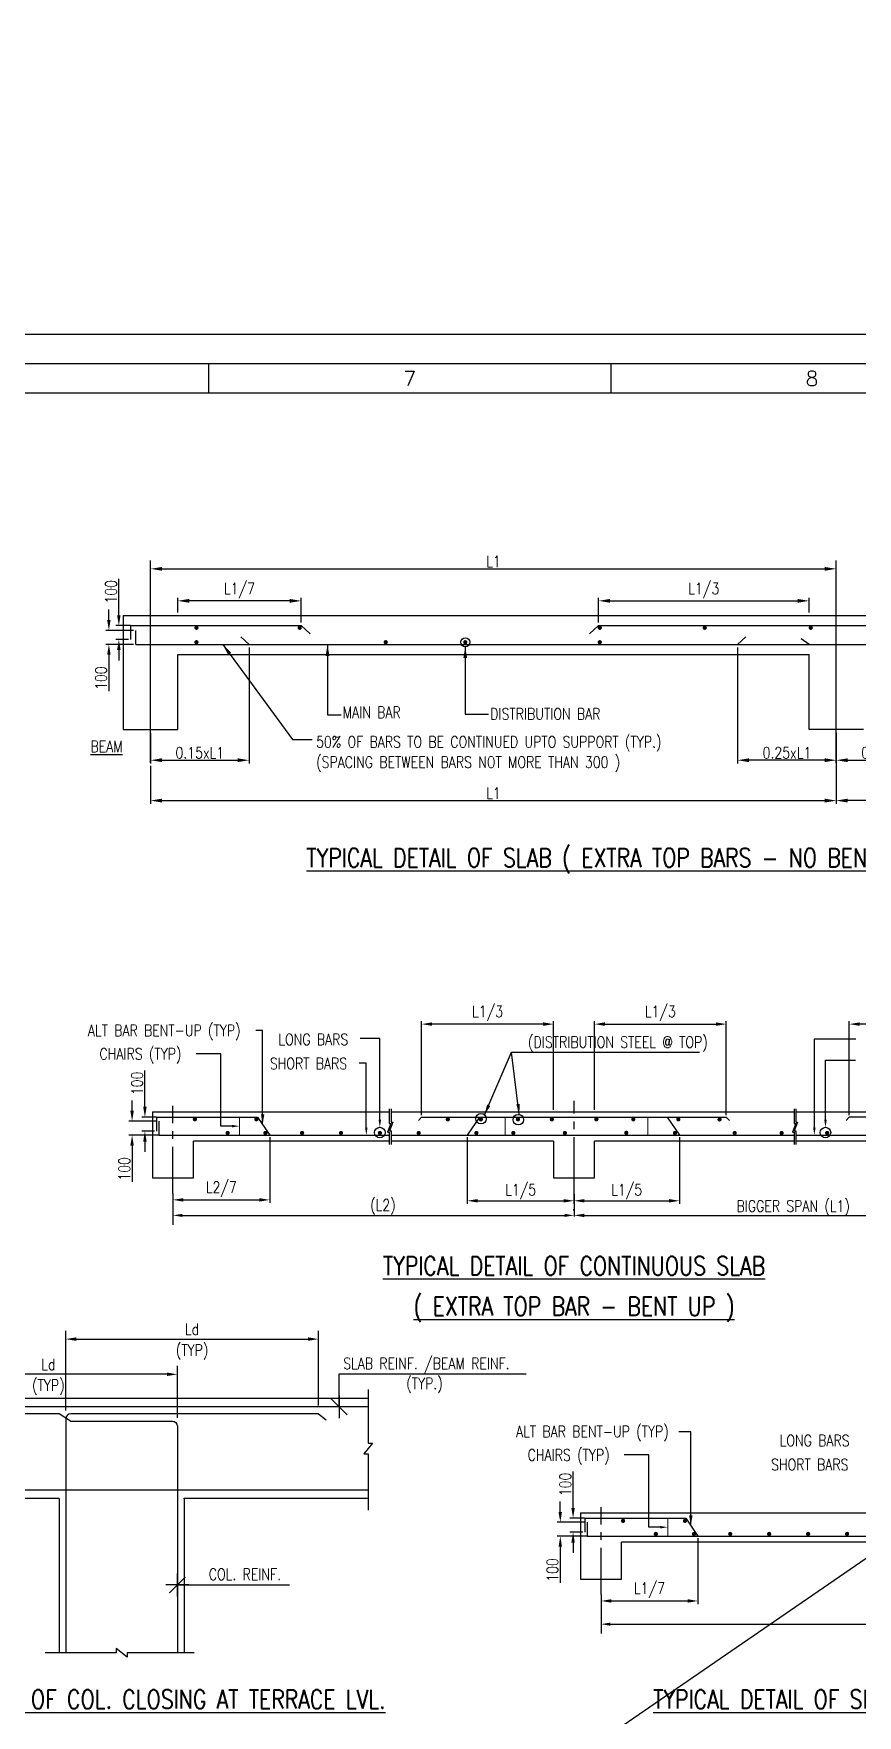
# Model space of a CAD drawing. Extents: x 455722 to 1142355, y -625363 to -272741.
# Drawn here: x 565881 to 585669, y -505257 to -464856 of the extents above; entities that cross this region are included whole.
import ezdxf
from ezdxf.enums import TextEntityAlignment as Align

# ---------------------------------------------------------------- set-up
doc = ezdxf.new("R2010")
doc.units = 0
doc.header["$LTSCALE"] = 500
doc.header["$MEASUREMENT"] = 0
doc.linetypes.add('CENTER2', pattern=[1.125, 0.75, -0.125, 0.125, -0.125])
doc.layers.get('DEFPOINTS').update_dxf_attribs({"color": 4})
for name, color, linetype in [('BRAKE LINE', 8, 'Continuous'), ('CENTERLINE', 8, 'CENTER2'), ('col & circal', 8, 'CENTER2'), ('DIM', 5, 'Continuous'), ('dimention', 7, 'Continuous'), ('hat', 8, 'Continuous'), ('other', 5, 'Continuous'), ('PNA', 10, 'Continuous'), ('S-CONCRET LINE', 4, 'Continuous'), ('S-R.C.C. PILE CAP', 40, 'Continuous'), ('S-REINFORCEMENT', 6, 'Continuous'), ('S-TEXT-1', 4, 'Continuous'), ('S-TITLE', 6, 'Continuous'), ('TXT', 4, 'Continuous')]:
    doc.layers.add(name, color=color, linetype=linetype)
doc.layers.add('LINE', color=253, linetype='Continuous', lineweight=18)
doc.styles.add('ROMANS', font='r.shx', dxfattribs={"width": 0.8, "height": 275, "bigfont": 'bigfont.shx'})
doc.styles.add('ROMENT', font='r.shx', dxfattribs={"bigfont": 'bigfont.shx'})
doc.dimstyles.new('5', dxfattribs={"dimtxt": 250, "dimasz": 250, "dimexe": 60, "dimexo": 60, "dimgap": 150, "dimtad": 1, "dimdec": 0, "dimlfac": 0.2, "dimzin": 0, "dimdsep": 46, "dimtxsty": 'ROMANS', "dimcen": -250, "dimclrd": 5, "dimclre": 5, "dimclrt": 4, "dimadec": 0, "dimazin": 0, "dimtfac": 1, "dimtdec": 0, "dimtix": 1, "dimtofl": 0, "dimtmove": 2, "dimatfit": 3, "dimfxl": 0, "dimtolj": 1, "dimtzin": 0, "dimarcsym": 0})
doc.dimstyles.new('Copy of INT2TIMES', dxfattribs={"dimtxt": 300, "dimasz": 275, "dimexe": 75, "dimexo": 75, "dimgap": 40, "dimtad": 1, "dimdec": 0, "dimlfac": 0.5, "dimrnd": 5, "dimzin": 0, "dimdsep": 46, "dimtxsty": 'ROMANS', "dimcen": -1, "dimclrd": 5, "dimclre": 5, "dimclrt": 4, "dimadec": 0, "dimazin": 0, "dimtfac": 1, "dimtdec": 0, "dimtix": 1, "dimtofl": 0, "dimtmove": 2, "dimatfit": 3, "dimfxl": 0, "dimtolj": 1, "dimtzin": 0, "dimarcsym": 0})
doc.dimstyles.new('Copy(2) of Standard', dxfattribs={"dimtxt": 300, "dimasz": 250, "dimexe": 75, "dimexo": 50, "dimgap": 50, "dimtad": 1, "dimdec": 0, "dimrnd": 5, "dimzin": 0, "dimdsep": 46, "dimtxsty": 'ROMANS', "dimcen": 0, "dimclrd": 5, "dimclre": 5, "dimclrt": 4, "dimadec": 0, "dimazin": 0, "dimtfac": 1, "dimtdec": 0, "dimtofl": 0, "dimtmove": 0, "dimatfit": 3, "dimfxl": 0, "dimtolj": 1, "dimtzin": 0, "dimarcsym": 0})
doc.dimstyles.new('dim25', dxfattribs={"dimtxt": 250, "dimasz": 250, "dimexe": 200, "dimexo": 200, "dimgap": 100, "dimtad": 1, "dimdec": 0, "dimlfac": 0.25, "dimzin": 0, "dimdsep": 46, "dimtxsty": 'ROMANS', "dimcen": 0, "dimclrd": 5, "dimclre": 5, "dimclrt": 4, "dimadec": 0, "dimazin": 0, "dimtfac": 1, "dimtdec": 0, "dimtix": 1, "dimtofl": 0, "dimtmove": 2, "dimatfit": 3, "dimfxl": 0, "dimtolj": 1, "dimtzin": 0, "dimlwd": -1, "dimlwe": -1, "dimarcsym": 0})
doc.dimstyles.new('INT$7', dxfattribs={"dimtxt": 9, "dimasz": 8, "dimexe": 8, "dimexo": 3, "dimgap": 2, "dimtad": 1, "dimdec": 0, "dimzin": 0, "dimdsep": 46, "dimtxsty": 'ROMANS', "dimblk": 'DIMTICK', "dimcen": -0.25, "dimclrd": 5, "dimclre": 5, "dimclrt": 4, "dimadec": 0, "dimazin": 0, "dimtfac": 1, "dimtdec": 0, "dimtix": 1, "dimtofl": 0, "dimtmove": 2, "dimatfit": 3, "dimldrblk": 'DIMTICK', "dimfxl": 0, "dimtolj": 1, "dimtzin": 0, "dimarcsym": 0})
doc.dimstyles.new('INT1', dxfattribs={"dimtxt": 250, "dimasz": 250, "dimexe": 150, "dimexo": 60, "dimgap": 75, "dimtad": 1, "dimdec": 0, "dimzin": 0, "dimdsep": 46, "dimtxsty": 'ROMANS', "dimcen": -250, "dimclrd": 5, "dimclre": 5, "dimclrt": 4, "dimadec": 0, "dimazin": 0, "dimtfac": 1, "dimtdec": 0, "dimtix": 1, "dimtofl": 0, "dimtmove": 2, "dimatfit": 3, "dimfxl": 0, "dimtolj": 1, "dimtzin": 0, "dimarcsym": 0})

# ---------------------------------------------------------------- blocks, each defined once
blk = doc.blocks.new('*D397')
at = {"layer": 'DEFPOINTS', "color": 0}
for p in [(567928, -479077), (568255, -479077), (568210, -479412)]:
    blk.add_point(p, dxfattribs=at)
at = {"layer": 'TXT', "color": 5, "linetype": 'ByBlock', "lineweight": -2}
for p, q in [((567928, -478827), (567928, -477954)), ((568205, -479077), (567853, -479077)), ((568160, -479412), (567853, -479412)), ((567928, -479662), (567928, -479912))]:
    blk.add_line(p, q, dxfattribs=at)
at = {"layer": 'TXT', "color": 5}
for points in [[(567886, -478827), (567970, -478827), (567928, -479077)], [(567970, -479662), (567886, -479662), (567928, -479412)]]:
    blk.add_solid(points, dxfattribs=at)
at = {"layer": 'TXT', "color": 4, "insert": (567740, -478265), "char_height": 275, "attachment_point": 5, "rotation": 90, "style": 'ROMANS'}
blk.add_mtext('\\A1;100', dxfattribs=at)
blk = doc.blocks.new('*D398')
at = {"layer": 'DEFPOINTS', "color": 0}
for p in [(567689, -479529), (568333, -479194), (568333, -479529)]:
    blk.add_point(p, dxfattribs=at)
at = {"layer": 'DIM', "color": 5, "lineweight": -2}
for p, q in [((567689, -478944), (567689, -478694)), ((568283, -479194), (567614, -479194)), ((568283, -479529), (567614, -479529)), ((567689, -479779), (567689, -480652))]:
    blk.add_line(p, q, dxfattribs=at)
at = {"layer": 'DIM', "color": 5}
for points in [[(567647, -478944), (567730, -478944), (567689, -479194)], [(567730, -479779), (567647, -479779), (567689, -479529)]]:
    blk.add_solid(points, dxfattribs=at)
at = {"layer": 'DIM', "color": 4, "insert": (567501, -480340), "char_height": 275, "attachment_point": 5, "rotation": 90, "style": 'ROMANS'}
blk.add_mtext('\\A1;100', dxfattribs=at)
blk = doc.blocks.new('A1')
at = {"flags": 128}
blk.add_lwpolyline([(0, 0), (82779, 0), (82779, 58231), (0, 58231)], close=True, dxfattribs=at)
at = {"layer": 'PNA'}
for p, q in [((41389, 57739), (41389, 57247)), ((48124, 57739), (48124, 57247))]:
    blk.add_line(p, q, dxfattribs=at)
at = {"layer": 'PNA', "color": 1}
for points in [[(984, 492), (82287, 492), (82287, 57739), (984, 57739)], [(1969, 984), (81794, 984), (81794, 57247), (1969, 57247)]]:
    blk.add_lwpolyline(points, close=True, dxfattribs=at)
at = {"layer": 'PNA', "style": 'ROMANS'}
for s, p in [('7', (44757, 57493)), ('8', (51491, 57493))]:
    blk.add_text(s, height=246, dxfattribs=at).set_placement(p, align=Align.MIDDLE)
blk = doc.blocks.new('*D462')
at = {"layer": 'DEFPOINTS', "color": 0}
for p in [(588572, -492684), (578862, -493276), (588572, -493246)]:
    blk.add_point(p, dxfattribs=at)
at = {"layer": 'DIM', "color": 5, "lineweight": -2}
for p, q in [((588572, -492834), (588572, -493396)), ((578862, -493126), (578862, -493096)), ((579112, -493246), (588322, -493246))]:
    blk.add_line(p, q, dxfattribs=at)
at = {"layer": 'DIM', "color": 5}
for points in [[(579112, -493204), (579112, -493287), (578862, -493246)], [(588322, -493287), (588322, -493204), (588572, -493246)]]:
    blk.add_solid(points, dxfattribs=at)
blk = doc.blocks.new('*D463')
at = {"layer": 'DEFPOINTS', "color": 0}
for p in [(582521, -488651), (579353, -490758), (582521, -490886)]:
    blk.add_point(p, dxfattribs=at)
at = {"layer": 'TXT', "color": 5, "linetype": 'ByBlock', "lineweight": -2}
for p, q in [((579353, -490708), (579353, -488576)), ((582521, -490836), (582521, -488576))]:
    blk.add_line(p, q, dxfattribs=at)
at = {"layer": 'TXT', "color": 5, "lineweight": -2}
blk.add_line((579603, -488651), (582271, -488651), dxfattribs=at)
at = {"layer": 'TXT', "color": 5}
for points in [[(579603, -488609), (579603, -488692), (579353, -488651)], [(582271, -488692), (582271, -488609), (582521, -488651)]]:
    blk.add_solid(points, dxfattribs=at)
at = {"layer": 'TXT', "color": 4, "insert": (580937, -488391), "char_height": 275, "attachment_point": 5, "style": 'ROMANS'}
blk.add_mtext('\\A1;L1/3', dxfattribs=at)
blk = doc.blocks.new('*D464')
at = {"layer": 'DEFPOINTS', "color": 0}
for p in [(581395, -491318), (578862, -492347), (581395, -492895)]:
    blk.add_point(p, dxfattribs=at)
at = {"layer": 'DIM', "color": 5, "lineweight": -2}
for p, q in [((581395, -491368), (581395, -492970)), ((578862, -492397), (578862, -492970)), ((579112, -492895), (581145, -492895))]:
    blk.add_line(p, q, dxfattribs=at)
at = {"layer": 'DIM', "color": 5}
for points in [[(579112, -492854), (579112, -492937), (578862, -492895)], [(581145, -492937), (581145, -492854), (581395, -492895)]]:
    blk.add_solid(points, dxfattribs=at)
at = {"layer": 'DIM', "color": 4, "insert": (580128, -492676), "char_height": 275, "attachment_point": 5, "style": 'ROMANS'}
blk.add_mtext('\\A1;L1/5', dxfattribs=at)
blk = doc.blocks.new('*D465')
at = {"layer": 'DEFPOINTS', "color": 0}
for p in [(576299, -491318), (578862, -492347), (578862, -492895)]:
    blk.add_point(p, dxfattribs=at)
at = {"layer": 'DIM', "color": 5, "lineweight": -2}
for p, q in [((576299, -491368), (576299, -492970)), ((578862, -492397), (578862, -492970)), ((576549, -492895), (578612, -492895))]:
    blk.add_line(p, q, dxfattribs=at)
at = {"layer": 'DIM', "color": 5}
for points in [[(576549, -492854), (576549, -492937), (576299, -492895)], [(578612, -492937), (578612, -492854), (578862, -492895)]]:
    blk.add_solid(points, dxfattribs=at)
at = {"layer": 'DIM', "color": 4, "insert": (577581, -492676), "char_height": 275, "attachment_point": 5, "style": 'ROMANS'}
blk.add_mtext('\\A1;L1/5', dxfattribs=at)
blk = doc.blocks.new('*D466')
at = {"layer": 'DEFPOINTS', "color": 0}
for p in [(571553, -491318), (569226, -492717), (571553, -492873)]:
    blk.add_point(p, dxfattribs=at)
at = {"layer": 'DIM', "color": 5, "lineweight": -2}
for p, q in [((571553, -491368), (571553, -492948)), ((569226, -492767), (569226, -492948)), ((569476, -492873), (571303, -492873))]:
    blk.add_line(p, q, dxfattribs=at)
at = {"layer": 'DIM', "color": 5}
for points in [[(569476, -492832), (569476, -492915), (569226, -492873)], [(571303, -492915), (571303, -492832), (571553, -492873)]]:
    blk.add_solid(points, dxfattribs=at)
at = {"layer": 'DIM', "color": 4, "insert": (570390, -492614), "char_height": 275, "attachment_point": 5, "style": 'ROMANS'}
blk.add_mtext('\\A1;L2/7', dxfattribs=at)
blk = doc.blocks.new('*D467')
at = {"layer": 'DEFPOINTS', "color": 0}
for p in [(575202, -488651), (578371, -490758), (575202, -490886)]:
    blk.add_point(p, dxfattribs=at)
at = {"layer": 'TXT', "color": 5, "linetype": 'ByBlock', "lineweight": -2}
for p, q in [((575202, -490836), (575202, -488576)), ((578371, -490708), (578371, -488576))]:
    blk.add_line(p, q, dxfattribs=at)
at = {"layer": 'TXT', "color": 5, "lineweight": -2}
blk.add_line((578121, -488651), (575452, -488651), dxfattribs=at)
at = {"layer": 'TXT', "color": 5}
for points in [[(575452, -488609), (575452, -488692), (575202, -488651)], [(578121, -488692), (578121, -488609), (578371, -488651)]]:
    blk.add_solid(points, dxfattribs=at)
at = {"layer": 'TXT', "color": 4, "insert": (576786, -488391), "char_height": 275, "attachment_point": 5, "style": 'ROMANS'}
blk.add_mtext('\\A1;L1/3', dxfattribs=at)
blk = doc.blocks.new('*D469')
at = {"layer": 'DEFPOINTS', "color": 0}
for p in [(585474, -488651), (585474, -490886), (589061, -491189)]:
    blk.add_point(p, dxfattribs=at)
at = {"layer": 'DIM', "color": 5, "lineweight": -2}
for p, q in [((585474, -490836), (585474, -488576)), ((588811, -488651), (585724, -488651)), ((589061, -491139), (589061, -488576))]:
    blk.add_line(p, q, dxfattribs=at)
at = {"layer": 'DIM', "color": 5}
for points in [[(585724, -488609), (585724, -488692), (585474, -488651)], [(588811, -488692), (588811, -488609), (589061, -488651)]]:
    blk.add_solid(points, dxfattribs=at)
at = {"layer": 'DIM', "color": 4, "insert": (587267, -488463), "char_height": 275, "attachment_point": 5, "style": 'ROMANS'}
blk.add_mtext('\\A1;1.5 x L', dxfattribs=at)
blk = doc.blocks.new('*D471')
at = {"layer": 'DEFPOINTS', "color": 0}
for p in [(568554, -490886), (568837, -491221), (568882, -490886)]:
    blk.add_point(p, dxfattribs=at)
at = {"layer": 'TXT', "color": 5, "linetype": 'ByBlock', "lineweight": -2}
for p, q in [((568554, -490636), (568554, -489762)), ((568832, -490886), (568479, -490886)), ((568787, -491221), (568479, -491221)), ((568554, -491471), (568554, -491721))]:
    blk.add_line(p, q, dxfattribs=at)
at = {"layer": 'TXT', "color": 5}
for points in [[(568513, -490636), (568596, -490636), (568554, -490886)], [(568596, -491471), (568513, -491471), (568554, -491221)]]:
    blk.add_solid(points, dxfattribs=at)
at = {"layer": 'TXT', "color": 4, "insert": (568367, -490074), "char_height": 275, "attachment_point": 5, "rotation": 90, "style": 'ROMANS'}
blk.add_mtext('\\A1;100', dxfattribs=at)
blk = doc.blocks.new('*D472')
at = {"layer": 'DEFPOINTS', "color": 0}
for p in [(568889, -490983), (568246, -491318), (568934, -491318)]:
    blk.add_point(p, dxfattribs=at)
at = {"layer": 'DIM', "color": 5, "lineweight": -2}
for p, q in [((568246, -490733), (568246, -490483)), ((568839, -490983), (568171, -490983)), ((568884, -491318), (568171, -491318)), ((568246, -491568), (568246, -492441))]:
    blk.add_line(p, q, dxfattribs=at)
at = {"layer": 'DIM', "color": 5}
for points in [[(568205, -490733), (568288, -490733), (568246, -490983)], [(568288, -491568), (568205, -491568), (568246, -491318)]]:
    blk.add_solid(points, dxfattribs=at)
at = {"layer": 'DIM', "color": 4, "insert": (568059, -492129), "char_height": 275, "attachment_point": 5, "rotation": 90, "style": 'ROMANS'}
blk.add_mtext('\\A1;100', dxfattribs=at)
blk = doc.blocks.new('*D473')
at = {"layer": 'DEFPOINTS', "color": 0}
for p in [(581840, -500953), (579512, -502353), (581840, -502509)]:
    blk.add_point(p, dxfattribs=at)
at = {"layer": 'DIM', "color": 5, "lineweight": -2}
for p, q in [((581840, -501003), (581840, -502584)), ((579512, -502403), (579512, -502584)), ((579762, -502509), (581590, -502509))]:
    blk.add_line(p, q, dxfattribs=at)
at = {"layer": 'DIM', "color": 5}
for points in [[(579762, -502467), (579762, -502550), (579512, -502509)], [(581590, -502550), (581590, -502467), (581840, -502509)]]:
    blk.add_solid(points, dxfattribs=at)
at = {"layer": 'DIM', "color": 4, "insert": (580676, -502249), "char_height": 275, "attachment_point": 5, "style": 'ROMANS'}
blk.add_mtext('\\A1;L1/7', dxfattribs=at)
blk = doc.blocks.new('*D474')
at = {"layer": 'DEFPOINTS', "color": 0}
for p in [(578840, -500522), (579168, -500522), (579123, -500856)]:
    blk.add_point(p, dxfattribs=at)
at = {"layer": 'DIM', "color": 5, "lineweight": -2}
for p, q in [((578840, -500272), (578840, -499398)), ((579118, -500522), (578765, -500522)), ((579073, -500856), (578765, -500856)), ((578840, -501106), (578840, -501356))]:
    blk.add_line(p, q, dxfattribs=at)
at = {"layer": 'DIM', "color": 5}
for points in [[(578799, -500272), (578882, -500272), (578840, -500522)], [(578882, -501106), (578799, -501106), (578840, -500856)]]:
    blk.add_solid(points, dxfattribs=at)
at = {"layer": 'DIM', "color": 4, "insert": (578653, -499710), "char_height": 275, "attachment_point": 5, "rotation": 90, "style": 'ROMANS'}
blk.add_mtext('\\A1;100', dxfattribs=at)
blk = doc.blocks.new('*D475')
at = {"layer": 'DEFPOINTS', "color": 0}
for p in [(578533, -500953), (579175, -500618), (579220, -500953)]:
    blk.add_point(p, dxfattribs=at)
at = {"layer": 'DIM', "color": 5, "lineweight": -2}
for p, q in [((578533, -500368), (578533, -500118)), ((579125, -500618), (578458, -500618)), ((579170, -500953), (578458, -500953)), ((578533, -501203), (578533, -502077))]:
    blk.add_line(p, q, dxfattribs=at)
at = {"layer": 'DIM', "color": 5}
for points in [[(578491, -500368), (578574, -500368), (578533, -500618)], [(578574, -501203), (578491, -501203), (578533, -500953)]]:
    blk.add_solid(points, dxfattribs=at)
at = {"layer": 'DIM', "color": 4, "insert": (578345, -501765), "char_height": 275, "attachment_point": 5, "rotation": 90, "style": 'ROMANS'}
blk.add_mtext('\\A1;100', dxfattribs=at)
blk = doc.blocks.new('DIMTICK')
for p, q in [((-1, 0), (1, 0)), ((0, 1), (0, -1))]:
    blk.add_line(p, q)
at = {"color": 2, "const_width": 0.1}
blk.add_lwpolyline([(0.71, 0.71), (-0.71, -0.71)], dxfattribs=at)
blk = doc.blocks.new('*D537')
at = {"layer": 'DEFPOINTS', "color": 0}
for p in [(569343, -478482), (569343, -478836), (572308, -479077)]:
    blk.add_point(p, dxfattribs=at)
at = {"layer": 'DIM', "color": 5, "lineweight": -2, "ltscale": 2}
for p, q in [((569343, -478761), (569343, -478407)), ((572033, -478482), (569618, -478482)), ((572308, -479002), (572308, -478407))]:
    blk.add_line(p, q, dxfattribs=at)
at = {"layer": 'DIM', "color": 5}
for points in [[(569618, -478436), (569618, -478528), (569343, -478482)], [(572033, -478528), (572033, -478436), (572308, -478482)]]:
    blk.add_solid(points, dxfattribs=at)
at = {"layer": 'DIM', "color": 4, "insert": (570826, -478232), "char_height": 275, "attachment_point": 5, "style": 'ROMANS'}
blk.add_mtext('\\A1;L1/7', dxfattribs=at)
blk = doc.blocks.new('*D538')
at = {"layer": 'DEFPOINTS', "color": 0}
for p in [(584508, -478482), (579453, -479077), (584508, -478836)]:
    blk.add_point(p, dxfattribs=at)
at = {"layer": 'DIM', "color": 5, "lineweight": -2, "ltscale": 2}
for p, q in [((579453, -479002), (579453, -478407)), ((579728, -478482), (584233, -478482)), ((584508, -478761), (584508, -478407))]:
    blk.add_line(p, q, dxfattribs=at)
at = {"layer": 'DIM', "color": 5}
for points in [[(579728, -478436), (579728, -478528), (579453, -478482)], [(584233, -478528), (584233, -478436), (584508, -478482)]]:
    blk.add_solid(points, dxfattribs=at)
at = {"layer": 'DIM', "color": 4, "insert": (581980, -478232), "char_height": 275, "attachment_point": 5, "style": 'ROMANS'}
blk.add_mtext('\\A1;L1/3', dxfattribs=at)
blk = doc.blocks.new('*D541')
at = {"layer": 'DEFPOINTS', "color": 0}
for p in [(585162, -477713), (568689, -478836), (585162, -478836)]:
    blk.add_point(p, dxfattribs=at)
at = {"layer": 'DIM', "color": 5, "lineweight": -2, "ltscale": 2}
for p, q in [((568689, -478761), (568689, -477638)), ((568964, -477713), (584887, -477713)), ((585162, -478761), (585162, -477638))]:
    blk.add_line(p, q, dxfattribs=at)
at = {"layer": 'DIM', "color": 5}
for points in [[(568964, -477668), (568964, -477759), (568689, -477713)], [(584887, -477759), (584887, -477668), (585162, -477713)]]:
    blk.add_solid(points, dxfattribs=at)
at = {"layer": 'DIM', "color": 4, "insert": (576926, -477536), "char_height": 275, "attachment_point": 5, "style": 'ROMANS'}
blk.add_mtext('\\A1;L1', dxfattribs=at)
blk = doc.blocks.new('*D567')
at = {"layer": 'DEFPOINTS', "color": 0}
for p in [(571058, -479529), (568689, -481576), (571058, -482311)]:
    blk.add_point(p, dxfattribs=at)
at = {"layer": 'DIM', "color": 5, "lineweight": -2, "ltscale": 2}
for p, q in [((571058, -479604), (571058, -482386)), ((568689, -481651), (568689, -482386)), ((568964, -482311), (570783, -482311))]:
    blk.add_line(p, q, dxfattribs=at)
at = {"layer": 'DIM', "color": 5}
for points in [[(568964, -482265), (568964, -482356), (568689, -482311)], [(570783, -482356), (570783, -482265), (571058, -482311)]]:
    blk.add_solid(points, dxfattribs=at)
at = {"layer": 'DIM', "color": 4, "insert": (569873, -482133), "char_height": 275, "attachment_point": 5, "style": 'ROMANS'}
blk.add_mtext('\\A1;0.15xL1', dxfattribs=at)
blk = doc.blocks.new('*D568')
at = {"layer": 'DEFPOINTS', "color": 0}
for p in [(582793, -479529), (585162, -481576), (582793, -482311)]:
    blk.add_point(p, dxfattribs=at)
at = {"layer": 'DIM', "color": 5, "lineweight": -2, "ltscale": 2}
for p, q in [((582793, -479604), (582793, -482386)), ((585162, -481651), (585162, -482386)), ((584887, -482311), (583068, -482311))]:
    blk.add_line(p, q, dxfattribs=at)
at = {"layer": 'DIM', "color": 5}
for points in [[(583068, -482265), (583068, -482356), (582793, -482311)], [(584887, -482356), (584887, -482265), (585162, -482311)]]:
    blk.add_solid(points, dxfattribs=at)
at = {"layer": 'DIM', "color": 4, "insert": (583978, -482133), "char_height": 275, "attachment_point": 5, "style": 'ROMANS'}
blk.add_mtext('\\A1;0.25xL1', dxfattribs=at)
blk = doc.blocks.new('*D569')
at = {"layer": 'DEFPOINTS', "color": 0}
for p in [(585162, -481576), (568689, -482374), (585162, -483281)]:
    blk.add_point(p, dxfattribs=at)
at = {"layer": 'DIM', "color": 5, "lineweight": -2, "ltscale": 2}
for p, q in [((585162, -481651), (585162, -483356)), ((568689, -482449), (568689, -483356)), ((568964, -483281), (584887, -483281))]:
    blk.add_line(p, q, dxfattribs=at)
at = {"layer": 'DIM', "color": 5}
for points in [[(568964, -483235), (568964, -483327), (568689, -483281)], [(584887, -483327), (584887, -483235), (585162, -483281)]]:
    blk.add_solid(points, dxfattribs=at)
at = {"layer": 'DIM', "color": 4, "insert": (576926, -483104), "char_height": 275, "attachment_point": 5, "style": 'ROMANS'}
blk.add_mtext('\\A1;L1', dxfattribs=at)
blk = doc.blocks.new('*D570')
at = {"layer": 'DEFPOINTS', "color": 0}
for p in [(585162, -481576), (585162, -483281), (591919, -483281)]:
    blk.add_point(p, dxfattribs=at)
at = {"layer": 'DIM', "color": 5, "lineweight": -2, "ltscale": 2}
for p, q in [((585162, -481651), (585162, -483356)), ((591644, -483281), (585437, -483281)), ((591919, -483356), (591919, -483356))]:
    blk.add_line(p, q, dxfattribs=at)
at = {"layer": 'DIM', "color": 5}
for points in [[(585437, -483235), (585437, -483327), (585162, -483281)], [(591644, -483327), (591644, -483235), (591919, -483281)]]:
    blk.add_solid(points, dxfattribs=at)
at = {"layer": 'DIM', "color": 4, "insert": (588541, -483104), "char_height": 275, "attachment_point": 5, "style": 'ROMANS'}
blk.add_mtext('\\A1;L2', dxfattribs=at)
blk = doc.blocks.new('*D578')
at = {"layer": 'DEFPOINTS', "color": 0}
for p in [(587531, -479529), (585162, -481576), (587531, -482311)]:
    blk.add_point(p, dxfattribs=at)
at = {"layer": 'DIM', "color": 5, "lineweight": -2, "ltscale": 2}
for p, q in [((587531, -479604), (587531, -482386)), ((585162, -481651), (585162, -482386)), ((585437, -482311), (587256, -482311))]:
    blk.add_line(p, q, dxfattribs=at)
at = {"layer": 'DIM', "color": 5}
for points in [[(585437, -482265), (585437, -482356), (585162, -482311)], [(587256, -482356), (587256, -482265), (587531, -482311)]]:
    blk.add_solid(points, dxfattribs=at)
at = {"layer": 'DIM', "color": 4, "insert": (586347, -482133), "char_height": 275, "attachment_point": 5, "style": 'ROMANS'}
blk.add_mtext('\\A1;0.25xL1', dxfattribs=at)
blk = doc.blocks.new('*D580')
at = {"layer": 'DEFPOINTS', "color": 0}
for p in [(563136, -497064), (563136, -498016), (569334, -498308)]:
    blk.add_point(p, dxfattribs=at)
at = {"layer": 'DIM', "color": 5}
for p, q in [((563136, -497816), (563136, -496864)), ((569334, -498108), (569334, -496864)), ((569084, -497064), (563386, -497064))]:
    blk.add_line(p, q, dxfattribs=at)
for points in [[(563386, -497022), (563386, -497105), (563136, -497064)], [(569084, -497105), (569084, -497022), (569334, -497064)]]:
    blk.add_solid(points, dxfattribs=at)
at = {"layer": 'DIM', "color": 4, "char_height": 275, "attachment_point": 5, "style": 'ROMANS'}
for s, insert in [('\\A1;Ld', (566235, -496826)), ('(TYP)', (566235, -497373))]:
    blk.add_mtext(s, dxfattribs=dict(at, insert=insert))
blk = doc.blocks.new('*D581')
at = {"layer": 'DEFPOINTS', "color": 0}
for p in [(572723, -496218), (566654, -498136), (572723, -498016)]:
    blk.add_point(p, dxfattribs=at)
at = {"layer": 'DIM', "color": 5}
for p, q in [((566654, -497936), (566654, -496018)), ((572723, -497816), (572723, -496018)), ((566904, -496218), (572473, -496218))]:
    blk.add_line(p, q, dxfattribs=at)
for points in [[(566904, -496176), (566904, -496260), (566654, -496218)], [(572473, -496260), (572473, -496176), (572723, -496218)]]:
    blk.add_solid(points, dxfattribs=at)
at = {"layer": 'DIM', "color": 4, "char_height": 275, "attachment_point": 5, "style": 'ROMANS'}
for s, insert in [('\\A1;Ld', (569688, -495981)), ('(TYP)', (569688, -496528))]:
    blk.add_mtext(s, dxfattribs=dict(at, insert=insert))

msp = doc.modelspace()

# ---------------------------------------------------------------- linework, layer by layer
at = {"layer": 'BRAKE LINE', "ltscale": 2, "elevation": 0}
for points in [[(573914.062, -497432.292), (573914.062, -498714.798), (574020.421, -498714.798), (573815.884, -498976.886), (573914.062, -498976.886), (573914.062, -500327.194)], [(569740.984, -503751.781), (568124.978, -503751.781), (568124.978, -503858.14), (567862.89, -503653.603), (567862.89, -503751.781), (566159.582, -503751.781)]]:
    msp.add_lwpolyline(points, dxfattribs=at)
at = {"layer": 'CENTERLINE', "ltscale": 3}
for p, q in [((569226.192, -492720.879), (569226.192, -490616.155)), ((578862.204, -492487.954), (578862.204, -490490.672)), ((579512.379, -502356.264), (579512.379, -500251.54))]:
    msp.add_line(p, q, dxfattribs=at)
at = {"layer": 'col & circal', "linetype": 'CENTER2', "ltscale": 50}
for p, q in [((568688.876, -482373.567), (568688.876, -477511.537)), ((585162.182, -482373.567), (585162.182, -477511.537))]:
    msp.add_line(p, q, dxfattribs=at)
at = {"layer": 'DEFPOINTS', "color": 0, "linetype": 'ByBlock'}
msp.add_point((566293.934, -498005.842), dxfattribs=at)
at = {"layer": 'DIM', "color": 5}
for p, q in [((574198.049, -488996.239), (573727.879, -488996.239)), ((584636.573, -489007.189), (585630.37, -489007.189)), ((570375.544, -489362.316), (569782.441, -489362.316)), ((573872.669, -489588.876), (573705.111, -489588.876)), ((584903.537, -489517.91), (585623.776, -489517.91)), ((570649.045, -491101.831), (570375.544, -491101.831)), ((580661.731, -498997.7), (580068.628, -498997.7)), ((580935.233, -500737.216), (580661.731, -500737.216))]:
    msp.add_line(p, q, dxfattribs=at)
at = {"layer": 'DIM'}
for p, q in [((574198.049, -490949.907), (574198.049, -488996.239)), ((584636.573, -491137.274), (584636.573, -489007.189)), ((570375.544, -491101.831), (570375.544, -489362.316)), ((573872.669, -491137.274), (573872.669, -489588.876)), ((584903.537, -490949.907), (584903.537, -489517.91)), ((578862.204, -492735.531), (578862.204, -493275.881)), ((569452.119, -493245.796), (578636.276, -493245.796)), ((580661.731, -500737.216), (580661.731, -498997.7)), ((579738.307, -503066.18), (592667.117, -503066.18))]:
    msp.add_line(p, q, dxfattribs=at)
at = {"layer": 'DIM', "color": 8}
for points in [[(574420.325, -490684.531), (574420.325, -491037.619), (574460.995, -491037.619), (574381.303, -491243.307), (574420.325, -491243.307), (574420.325, -491540.531)], [(574466.825, -490684.482), (574466.825, -491008.119), (574507.495, -491008.119), (574427.803, -491213.807), (574466.825, -491213.807), (574466.825, -491540.298)], [(584147.325, -490684.531), (584147.325, -491037.619), (584187.995, -491037.619), (584108.303, -491243.307), (584147.325, -491243.307), (584147.325, -491540.531)], [(584193.825, -490684.482), (584193.825, -491008.119), (584234.495, -491008.119), (584154.803, -491213.807), (584193.825, -491213.807), (584193.825, -491540.298)]]:
    msp.add_lwpolyline(points, dxfattribs=at)
at = {"layer": 'DIM'}
msp.add_solid([(578636.276, -493208.134), (578636.276, -493283.443), (578862.204, -493245.796)], dxfattribs=at)
at = {"layer": 'dimention', "color": 5, "linetype": 'ByBlock'}
for p, q in [((569226.192, -492720.879), (569226.192, -493471.711)), ((579512.379, -502356.264), (579512.379, -503292.096))]:
    msp.add_line(p, q, dxfattribs=at)
at = {"layer": 'dimention', "color": 5}
for points in [[(573842.626, -491139.76), (573902.716, -491139.76), (573872.669, -491320.028)], [(574168.002, -490949.907), (574228.083, -490949.907), (574198.049, -491130.166)], [(584666.62, -491137.274), (584606.529, -491137.274), (584636.573, -491317.541)], [(584933.583, -490949.907), (584873.493, -490949.907), (584903.537, -491130.166)]]:
    msp.add_solid(points, dxfattribs=at)
at = {"layer": 'dimention', "color": 5, "linetype": 'ByBlock'}
for points in [[(569452.119, -493208.134), (569452.119, -493283.443), (569226.192, -493245.796)], [(579738.307, -503028.518), (579738.307, -503103.828), (579512.379, -503066.18)]]:
    msp.add_solid(points, dxfattribs=at)
at = {"layer": 'hat'}
for centre, radius in [((576249.901, -479475.946), 107.407), ((576626.868, -490923.54), 126.431), ((577523.78, -490946.926), 126.431), ((574198.049, -491256.603), 126.431), ((584903.537, -491256.603), 126.431)]:
    msp.add_circle(centre, radius, dxfattribs=at)
at = {"layer": 'LINE'}
for p, q in [((570829.304, -490886.132), (570829.304, -491317.541)), ((577206.327, -490886.132), (577206.327, -491317.541)), ((580632.044, -490886.132), (580632.044, -491317.541)), ((581115.491, -500521.517), (581115.491, -500952.926))]:
    msp.add_line(p, q, dxfattribs=at)
at = {"layer": 'other'}
for points in [[(570649.045, -491071.799), (570649.045, -491131.878), (570829.304, -491101.831)], [(580935.233, -500707.184), (580935.233, -500767.262), (581115.491, -500737.216)]]:
    msp.add_solid(points, dxfattribs=at)
at = {"layer": 'S-CONCRET LINE', "color": 130}
for p, q in [((568034.494, -478836.15), (591919.017, -478836.15)), ((568034.494, -478836.15), (568034.494, -481576.342)), ((569343.257, -479769.786), (584507.8, -479769.786)), ((569343.257, -481576.342), (569343.257, -479769.786)), ((584507.8, -481576.342), (584507.8, -479769.786)), ((568034.494, -481576.342), (569343.257, -481576.342)), ((585816.564, -481576.342), (584507.8, -481576.342)), ((568734.936, -490757.832), (574420.325, -490757.832)), ((568734.936, -490757.832), (568734.936, -492347.476)), ((574466.825, -490757.832), (584147.325, -490757.832)), ((584193.825, -490757.832), (591218.576, -490757.832)), ((569717.439, -492347.476), (569717.439, -491459.147)), ((574420.325, -491459.147), (569717.439, -491459.147)), ((578370.533, -491459.147), (574466.825, -491459.147)), ((578370.533, -491459.147), (578370.533, -492347.476)), ((584147.325, -491459.147), (579353.036, -491459.147)), ((579353.036, -492347.476), (579353.036, -491459.147)), ((588078.873, -491459.147), (584193.825, -491459.147)), ((568734.936, -492347.476), (569717.439, -492347.476)), ((578370.533, -492347.476), (579353.036, -492347.476)), ((579021.124, -500393.217), (593383.876, -500393.217)), ((579021.124, -500393.217), (579021.124, -501982.86)), ((580003.626, -501982.86), (580003.626, -501094.532)), ((592401.374, -501094.532), (580003.626, -501094.532)), ((579021.124, -501982.86), (580003.626, -501982.86))]:
    msp.add_line(p, q, dxfattribs=at)
at = {"layer": 'S-CONCRET LINE', "color": 130, "linetype": 'Continuous'}
for p, q in [((573918.153, -497645.842), (562250.577, -497645.842)), ((566493.934, -500045.842), (562250.577, -500045.842)), ((566493.934, -500045.842), (566493.934, -503751.781)), ((569493.934, -500045.842), (569493.934, -503751.781)), ((573918.153, -500045.842), (569493.934, -500045.842))]:
    msp.add_line(p, q, dxfattribs=at)
msp.add_point((569493.934, -500045.842), dxfattribs=at)
at = {"layer": 'S-R.C.C. PILE CAP'}
msp.add_line((639224.5, -464855.5), (502439.5, -558785), dxfattribs=at)
at = {"layer": 'S-REINFORCEMENT', "linetype": 'ByBlock', "ltscale": 6}
for p, q in [((568210.293, -479077.394), (572307.917, -479077.394)), ((568210.293, -479077.394), (568210.293, -479412.285)), ((572307.917, -479077.394), (572522.666, -479274.093)), ((568332.66, -479528.541), (568332.66, -479193.651)), ((568332.66, -479528.541), (591919.017, -479528.541)), ((570857.808, -479345.263), (571057.904, -479528.541)), ((582993.25, -479345.263), (582793.153, -479528.541)), ((584507.8, -479528.541), (584317.838, -479397.752))]:
    msp.add_line(p, q, dxfattribs=at)
at = {"layer": 'S-REINFORCEMENT'}
for p, q in [((568836.544, -490886.132), (571262.666, -490886.132)), ((568836.544, -490886.132), (568836.544, -491221.023)), ((568888.832, -490982.646), (568888.832, -491317.541)), ((571262.666, -490886.132), (571553.37, -491317.541)), ((575202.405, -490886.132), (575126.32, -490967.657)), ((575202.405, -490886.132), (582521.346, -490886.132)), ((576590.046, -490886.132), (576299.349, -491317.541)), ((581104.038, -490886.132), (581394.743, -491317.541)), ((582521.346, -490886.132), (582597.432, -490967.657)), ((585473.592, -490886.132), (585397.507, -490967.657)), ((589913.879, -490886.132), (585473.592, -490886.132)), ((568888.832, -491317.541), (574420.325, -491317.541)), ((574466.825, -491317.541), (584147.325, -491317.541)), ((584193.825, -491317.541), (588978.935, -491317.541)), ((579122.732, -500521.517), (581548.854, -500521.517)), ((579122.732, -500521.517), (579122.732, -500856.408)), ((581548.854, -500521.517), (581839.558, -500952.926)), ((579175.019, -500618.03), (579175.019, -500952.926)), ((579175.019, -500952.926), (593229.981, -500952.926))]:
    msp.add_line(p, q, dxfattribs=at)
at = {"layer": 'S-REINFORCEMENT', "linetype": 'Continuous'}
for p, q in [((573918.153, -497845.842), (562250.577, -497845.842)), ((566493.934, -498015.61), (563136.308, -498015.61)), ((566770.472, -498188.188), (566493.934, -498015.61)), ((572723.028, -498015.61), (572911.068, -498154.382)), ((573918.153, -499845.842), (562250.577, -499845.842))]:
    msp.add_line(p, q, dxfattribs=at)
at = {"layer": 'S-REINFORCEMENT', "const_width": 50.698, "elevation": 0}
for points in [[(569766.379, -479129.133, 1), (569817.071, -479129.133, 1)], [(572247.724, -479129.133, 1), (572298.416, -479129.133, 1)], [(579456.557, -479129.133, 1), (579507.248, -479129.133, 1)], [(581977.683, -479129.133, 1), (582028.374, -479129.133, 1)], [(584524.007, -479129.133, 1), (584574.699, -479129.133, 1)], [(569766.379, -479475.946, 1), (569817.071, -479475.946, 1)], [(574313.899, -479475.946, 1), (574364.591, -479475.946, 1)], [(576224.555, -479475.946, 1), (576275.247, -479475.946, 1)], [(579456.557, -479475.946, 1), (579507.248, -479475.946, 1)], [(580015.555, -500585.161, 1), (580066.247, -500585.161, 1)], [(581503.308, -500585.161, 1), (581554, -500585.161, 1)], [(580803.043, -500898.559, 1), (580853.735, -500898.559, 1)], [(581770.824, -500898.559, -1), (581720.12, -500898.559, -1)], [(582641.075, -500898.559, -1), (582590.372, -500898.559, -1)], [(583576.351, -500898.559, -1), (583525.648, -500898.559, -1)], [(584511.628, -500898.559, -1), (584460.924, -500898.559, -1)], [(585446.904, -500898.559, -1), (585396.2, -500898.559, -1)]]:
    msp.add_lwpolyline(points, format="xyb", close=True, dxfattribs=at)
at = {"layer": 'S-REINFORCEMENT', "linetype": 'ByBlock', "ltscale": 6, "elevation": 0}
msp.add_lwpolyline([(579238.204, -479274.093), (579452.953, -479077.394), (590871.411, -479077.394), (591086.16, -479274.093)], dxfattribs=at)
at = {"layer": 'S-REINFORCEMENT', "const_width": 50.698}
for points in [[(569729.368, -490936.948, 1), (569780.059, -490936.948, 1)], [(570516.856, -491265.66, 1), (570567.547, -491265.66, 1)], [(571205.212, -490937.042, 1), (571255.904, -490937.042, 1)], [(571474.844, -491265.66, -1), (571424.14, -491265.66, -1)], [(572354.887, -491265.66, -1), (572304.184, -491265.66, -1)], [(573290.164, -491265.66, -1), (573239.46, -491265.66, -1)], [(574225.44, -491265.66, -1), (574174.736, -491265.66, -1)], [(575106.47, -491265.66, 1), (575157.162, -491265.66, 1)], [(575806.732, -490937.67, 1), (575857.424, -490937.67, 1)], [(576492.098, -491265.66, 1), (576542.79, -491265.66, 1)], [(576598.794, -490937.843, 1), (576649.495, -490937.843, 1)], [(577379.243, -491265.66, 1), (577429.943, -491265.66, 1)], [(577489.945, -490937.343, 1), (577540.637, -490937.343, 1)], [(578305.358, -490937.343, 1), (578356.05, -490937.343, 1)], [(578618.212, -491265.66, 1), (578668.904, -491265.66, 1)], [(579425.963, -490937.343, -1), (579375.271, -490937.343, -1)], [(580092.953, -491263.174, 1), (580143.645, -491263.174, 1)], [(580312.614, -490937.843, -1), (580261.913, -490937.843, -1)], [(581262.375, -491266.662, 1), (581313.066, -491266.662, 1)], [(581395.114, -490937.843, -1), (581344.413, -490937.843, -1)], [(582333.501, -490940.343, 1), (582384.192, -490940.343, 1)], [(582696.884, -491266.662, 1), (582747.576, -491266.662, 1)], [(583824.873, -491266.662, 1), (583875.565, -491266.662, 1)], [(584919.054, -491266.556, 1), (584969.746, -491266.556, 1)]]:
    msp.add_lwpolyline(points, format="xyb", close=True, dxfattribs=at)
at = {"layer": 'S-REINFORCEMENT', "linetype": 'Continuous', "elevation": 0}
for points in [[(572723.028, -498015.61), (566773.934, -498015.61, 0.414213562), (566653.934, -498135.61), (566653.934, -503751.781)], [(566770.472, -498188.188), (569213.934, -498188.188, -0.414213562), (569333.934, -498308.188), (569333.934, -503751.781)]]:
    msp.add_lwpolyline(points, format="xyb", dxfattribs=at)

# ---------------------------------------------------------------- block references
at = {"xscale": 1.434849416022188, "yscale": 1.434849416022188, "zscale": 1.434849416022188}
msp.add_blockref('A1', (510695.778, -555636), dxfattribs=at)

# ---------------------------------------------------------------- texts
at = {"layer": 'S-TEXT-1', "style": 'ROMENT', "width": 0.8}
for s, p in [('MAIN BAR', (573305.012, -481298.586)), ('%%UBEAM', (567245.917, -482117.551)), ('SLAB REINF. /BEAM REINF. ', (573317.893, -496941.191)), ('(TYP.)', (574832.654, -497420.909)), ('COL. REINF.', (570089.32, -502005.328))]:
    msp.add_text(s, height=275, dxfattribs=at).set_placement(p)
at = {"layer": 'S-TEXT-1', "linetype": 'ByBlock', "style": 'ROMANS', "width": 0.8}
for s, p in [('DISTRIBUTION BAR', (576848.699, -481334.417)), ('50%%% OF BARS TO BE CONTINUED UPTO SUPPORT (TYP.)', (572666.579, -482007.36)), ('(SPACING BETWEEN BARS NOT MORE THAN 300 )', (572666.579, -482495.394))]:
    msp.add_text(s, height=275, dxfattribs=at).set_placement(p)
for s, p in [('ALT BAR BENT-UP (TYP)', (569019.253, -488823.212)), ('(DISTRIBUTION STEEL @ TOP)', (579916.829, -489103.253)), (' (L2)', (574196.553, -493017.202)), ('BIGGER SPAN (L1)', (584128.053, -493041.415)), ('ALT BAR BENT-UP (TYP)', (579305.441, -498458.597))]:
    msp.add_text(s, height=275, dxfattribs=at).set_placement(p, align=Align.MIDDLE)
for s, p in [('CHAIRS (TYP)', (567462.535, -489366.086)), ('LONG BARS', (571761.508, -489019.972)), ('SHORT BARS', (571555.024, -489597.249)), ('CHAIRS (TYP)', (577748.722, -499001.471))]:
    msp.add_text(s, height=275, dxfattribs=at).set_placement(p, align=Align.MIDDLE_LEFT)
at = {"layer": 'S-TEXT-1', "style": 'ROMENT', "width": 0.8}
for s, p in [('LONG BARS', (583804.206, -498655.357)), ('SHORT BARS', (583597.722, -499232.634))]:
    msp.add_text(s, height=275, dxfattribs=at).set_placement(p, align=Align.MIDDLE_LEFT)
at = {"layer": 'S-TITLE', "style": 'ROMANS', "width": 0.8}
for s, p in [('%%UTYPICAL DETAIL OF SLAB ( EXTRA TOP BARS - NO BENT UP )', (579976.756, -484653.272)), ('%%UTYPICAL DETAIL OF CONTINUOUS SLAB', (578862.204, -494457.278)), ('%%U( EXTRA TOP BAR - BENT UP )', (578862.204, -495429.012)), ('%%UTYPICAL DETAILS OF COL. CLOSING AT TERRACE LVL.', (567993.934, -504869.798)), ('%%UTYPICAL DETAIL OF SIMPLY SUPPORTED SLAB', (586202.5, -504869.798))]:
    msp.add_text(s, height=450, dxfattribs=at).set_placement(p, align=Align.MIDDLE_CENTER)

# ---------------------------------------------------------------- dimensions: what is measured, and where the dimension line sits
at = {"layer": 'DIM', "ltscale": 2}
for base, p1, p2, text, picture, middle in [((585162.182, -477713.419), (568688.876, -478836.15), (585162.182, -478836.15), 'L1', '*D541', (576925.529, -477535.919)), ((569343.257, -478481.869), (572307.917, -479077.394), (569343.257, -478836.15), 'L1/7', '*D537', (570825.587, -478232.345)), ((571057.904, -482310.537), (568688.876, -481576.342), (571057.904, -479528.541), '0.15xL1', '*D567', (569873.39, -482133.037)), ((587531.21, -482310.537), (585162.182, -481576.342), (587531.21, -479528.541), '0.25xL1', '*D578', (586346.696, -482133.037)), ((585162.182, -483281.037), (568688.876, -482373.567), (585162.182, -481576.342), 'L1', '*D569', (576925.529, -483103.537))]:
    dim = msp.add_linear_dim(base=base, p1=p1, p2=p2, text=text, dimstyle='Copy of INT2TIMES', dxfattribs=at)
    dim.commit()
    dim.dimension.update_dxf_attribs({"geometry": picture, "text_midpoint": middle})
for base, p1, p2, text, picture, middle in [((584507.8, -478481.869), (579452.953, -479077.394), (584507.8, -478836.15), 'L1/3', '*D538', (581980.376, -478232.345)), ((582793.153, -482310.537), (585162.182, -481576.342), (582793.153, -479528.541), '0.25xL1', '*D568', (583977.667, -482133.037)), ((585162.182, -483281.037), (591918.964, -483281.037), (585162.182, -481576.342), 'L2', '*D570', (588540.573, -483103.537))]:
    dim = msp.add_linear_dim(base=base, p1=p1, p2=p2, angle=180, text=text, dimstyle='Copy of INT2TIMES', dxfattribs=at)
    dim.commit()
    dim.dimension.update_dxf_attribs({"geometry": picture, "text_midpoint": middle})
at = {"layer": 'DIM'}
for base, p1, p2, picture, middle in [((567688.567, -479528.541), (568332.66, -479193.651), (568332.66, -479528.541), '*D398', (567501.067, -480340.446)), ((568246.346, -491317.536), (568888.832, -490982.646), (568933.896, -491317.536), '*D472', (568058.846, -492129.441)), ((578840.415, -500521.517), (579122.732, -500856.408), (579167.797, -500521.517), '*D474', (578652.915, -499709.612)), ((578532.534, -500952.921), (579175.019, -500618.03), (579220.084, -500952.921), '*D475', (578345.034, -501764.826))]:
    dim = msp.add_linear_dim(base=base, p1=p1, p2=p2, angle=90, text='100', dimstyle='Copy(2) of Standard', dxfattribs=at)
    dim.commit()
    dim.dimension.update_dxf_attribs({"geometry": picture, "text_midpoint": middle})
for base, p1, p2, text, dimstyle, override, picture, middle in [((585473.592, -488650.506), (589061.376, -491188.531), (585473.592, -490886.132), '1.5 x L', 'Copy(2) of Standard', {"dimfxl": 60}, '*D469', (587267.484, -488463.006)), ((571553.37, -492873.239), (569226.192, -492717.162), (571553.37, -491317.541), 'L2/7', 'Copy(2) of Standard', {"dimfxl": 60}, '*D466', (570389.781, -492613.715)), ((578862.204, -492895.18), (576299.349, -491317.541), (578862.204, -492347.476), 'L1/5', 'Copy(2) of Standard', {"dimgap": 10, "dimfxl": 60}, '*D465', (577580.777, -492675.657)), ((581394.743, -492895.18), (578862.204, -492347.476), (581394.743, -491317.541), 'L1/5', 'Copy(2) of Standard', {"dimgap": 10, "dimfxl": 60}, '*D464', (580128.474, -492675.657)), ((588571.883, -493245.796), (578862.204, -493275.881), (588571.883, -492684.454), ' ', 'INT1', {"dimexo": 150, "dimlfac": 0.25}, '*D462', (583717.043, -493245.796)), ((581839.558, -502508.624), (579512.379, -502352.546), (581839.558, -500952.926), 'L1/7', 'Copy(2) of Standard', {"dimfxl": 60}, '*D473', (580675.969, -502249.1))]:
    dim = msp.add_linear_dim(base=base, p1=p1, p2=p2, text=text, dimstyle=dimstyle, override=override, dxfattribs=at)
    dim.commit()
    dim.dimension.update_dxf_attribs({"geometry": picture, "text_midpoint": middle})
for base, p1, p2, picture, middle in [((572723.028, -496218.124), (566653.934, -498135.61), (572723.028, -498015.61), '*D581', (569688.481, -496218.124)), ((563136.308, -497063.624), (569333.934, -498308.188), (563136.308, -498015.61), '*D580', (566235.121, -497063.624))]:
    dim = msp.add_linear_dim(base=base, p1=p1, p2=p2, text='Ld\\X(TYP)', dimstyle='dim25', dxfattribs=at)
    dim.commit()
    dim.dimension.update_dxf_attribs({"geometry": picture, "text_midpoint": middle})
at = {"layer": 'TXT', "linetype": 'ByBlock'}
for base, p1, p2, picture, middle in [((567927.977, -479077.394), (568210.293, -479412.285), (568255.358, -479077.394), '*D397', (567740.477, -478265.489)), ((568554.228, -490886.132), (568836.544, -491221.023), (568881.609, -490886.132), '*D471', (568366.728, -490074.228))]:
    dim = msp.add_linear_dim(base=base, p1=p1, p2=p2, angle=90, text='100', dimstyle='Copy(2) of Standard', dxfattribs=at)
    dim.commit()
    dim.dimension.update_dxf_attribs({"geometry": picture, "text_midpoint": middle})
for base, p1, p2, picture, middle in [((575202.405, -488650.506), (578370.533, -490757.832), (575202.405, -490886.132), '*D467', (576786.469, -488390.982)), ((582521.346, -488650.506), (579353.036, -490757.832), (582521.346, -490886.132), '*D463', (580937.191, -488390.982))]:
    dim = msp.add_linear_dim(base=base, p1=p1, p2=p2, text='L1/3', dimstyle='Copy(2) of Standard', override={"dimfxl": 60}, dxfattribs=at)
    dim.commit()
    dim.dimension.update_dxf_attribs({"geometry": picture, "text_midpoint": middle})

# ---------------------------------------------------------------- leaders
at = {"layer": 'DIM', "ltscale": 2}
for points in [[(570424, -479528.541), (572096.21, -481809.274), (572570.392, -481809.274)], [(572940.979, -479528.541), (572940.979, -481223.869), (573269.818, -481223.869)], [(576249.901, -479583.353), (576249.901, -481202.846), (576810.598, -481202.846)]]:
    msp.add_leader(points, dimstyle='Copy of INT2TIMES', dxfattribs=at)
at = {"layer": 'DIM'}
for points, dimstyle, override in [([(571382.864, -491064.508), (571382.864, -488807.758), (571216.346, -488807.758)], 'Copy(2) of Standard', {"dimgap": 10, "dimtad": 0, "dimfxl": 60}), ([(573221.799, -497845.842), (573221.799, -497052.994), (577714.496, -497052.994)], 'INT$7', {"dimasz": 275, "dimgap": 2, "dimtad": 0, "dimfxl": 0.18}), ([(581669.052, -500699.893), (581669.052, -498443.143), (581377.43, -498443.143)], 'Copy(2) of Standard', {"dimgap": 10, "dimtad": 0, "dimfxl": 60}), ([(569333.934, -502124.85), (572030.998, -502124.85)], 'INT$7', {"dimasz": 275, "dimtad": 0, "dimfxl": 0.18})]:
    msp.add_leader(points, dimstyle=dimstyle, override=override, dxfattribs=at)
at = {"layer": 'DIM', "color": 5}
for points in [[(576713.504, -490831.458), (577363.427, -489323.107), (581877.917, -489323.107)], [(577548.189, -490822.873), (577363.427, -489323.107)]]:
    msp.add_leader(points, dimstyle='5', dxfattribs=at)

doc.saveas('drawing.dxf')
